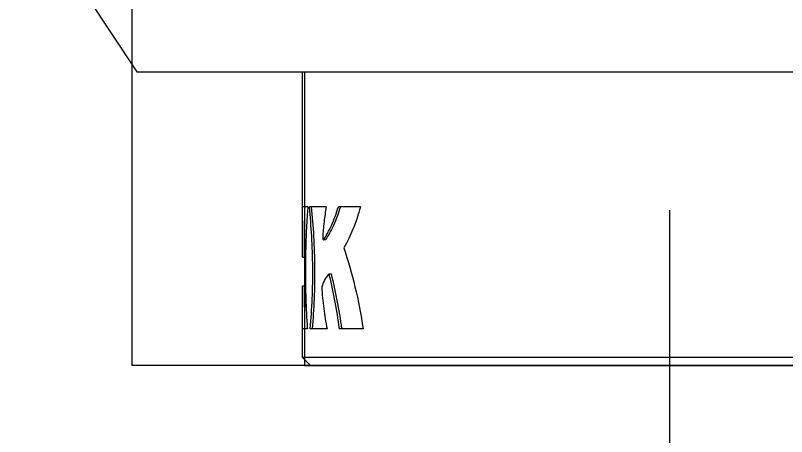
# Model space of a CAD drawing. Header units: inches. Extents: x -164 to 250, y -285 to 80.
# Drawn here: x 118.195 to 120.055, y 34.458 to 35.473 of the extents above; entities that cross this region are included whole.
import ezdxf

# ---------------------------------------------------------------- set-up
doc = ezdxf.new("R2010")
doc.units = ezdxf.units.IN
doc.header["$MEASUREMENT"] = 0
for name, color, linetype in [('LAY0001', 7, 'Continuous'), ('LAYER_FEATURE', 7, 'Continuous'), ('trajectories', 3, 'Continuous')]:
    doc.layers.add(name, color=color, linetype=linetype)

msp = doc.modelspace()

# ---------------------------------------------------------------- linework, layer by layer
at = {"color": 7, "linetype": 'Continuous'}
for p, q in [((118.2627, 35.67724), (118.48797, 35.33747)), ((118.48797, 35.33747), (121.05911, 35.33747)), ((118.88771, 34.89041), (118.88771, 35.33747)), ((118.90084, 35.01152), (118.88779, 35.01152)), ((118.9449, 35.01152), (118.90428, 35.01152)), ((119.02731, 35.01152), (118.97422, 35.01152)), ((118.93811, 34.93227), (118.93886, 34.9328)), ((118.94281, 34.93227), (118.93811, 34.93227)), ((118.94356, 34.9328), (118.94281, 34.93227)), ((118.88771, 34.89041), (118.89288, 34.89041)), ((118.89214, 34.89041), (118.89214, 34.8212)), ((118.95185, 34.85003), (118.95662, 34.85003)), ((118.88771, 34.6485), (118.88771, 34.8212)), ((118.88771, 34.8212), (118.89318, 34.8212)), ((118.88789, 34.71739), (118.88875, 34.8212)), ((118.89318, 34.8212), (118.89232, 34.71739)), ((118.89955, 34.71739), (118.88789, 34.71739)), ((118.94687, 34.71739), (118.90646, 34.71739)), ((119.03389, 34.71739), (118.97677, 34.71739))]:
    msp.add_line(p, q, dxfattribs=at)
msp.add_circle((124.25513, 29.28373), 14)
for points, knots in [([(118.88844, 34.89041), (118.88854, 34.91123), (118.88847, 34.9516), (118.88794, 34.99197), (118.88779, 35.01152)], [0, 0, 0, 0, 0.5158149, 1, 1, 1, 1]), ([(118.89222, 35.01152), (118.89237, 34.99197), (118.8929, 34.9516), (118.89298, 34.91123), (118.89288, 34.89041)], [0, 0, 0, 0, 0.4841852, 1, 1, 1, 1]), ([(118.90084, 35.01152), (118.89974, 35.00006), (118.89794, 34.97654), (118.89558, 34.92784), (118.89449, 34.86525), (118.89518, 34.80247), (118.89709, 34.75313), (118.89861, 34.72913), (118.89955, 34.71739)], [0, 0, 0, 0, 0.1172746, 0.240339, 0.4968575, 0.7549814, 0.8800216, 1, 1, 1, 1]), ([(118.90646, 34.71739), (118.90854, 34.74157), (118.91181, 34.79096), (118.91309, 34.86547), (118.91053, 34.93938), (118.9066, 34.98794), (118.90428, 35.01152)], [0, 0, 0, 0, 0.2471473, 0.503928, 0.7587088, 1, 1, 1, 1]), ([(118.9088, 35.01152), (118.91112, 34.98794), (118.91508, 34.93938), (118.91765, 34.86547), (118.91636, 34.79096), (118.91308, 34.74157), (118.91098, 34.71739)], [0, 0, 0, 0, 0.2412919, 0.4960723, 0.7528525, 1, 1, 1, 1]), ([(118.9449, 35.01152), (118.94276, 34.99956), (118.9393, 34.97496), (118.93727, 34.95021), (118.93654, 34.93755)], [0, 0, 0, 0, 0.4894518, 1, 1, 1, 1]), ([(118.93886, 34.9328), (118.94218, 34.93776), (118.94876, 34.94877), (118.9616, 34.97462), (118.96956, 34.99617), (118.97422, 35.01152)], [0, 0, 0, 0, 0.2066121, 0.4440298, 1, 1, 1, 1]), ([(118.97913, 35.01152), (118.97444, 34.99617), (118.96643, 34.97461), (118.95351, 34.94877), (118.9469, 34.93775), (118.94356, 34.9328)], [0, 0, 0, 0, 0.5558388, 0.7932856, 1, 1, 1, 1]), ([(119.02731, 35.01152), (119.02246, 34.9933), (119.01109, 34.95944), (118.99577, 34.92719), (118.98765, 34.91254)], [0, 0, 0, 0, 0.5294422, 1, 1, 1, 1]), ([(118.93654, 34.93755), (118.9365, 34.93689), (118.93653, 34.93563), (118.93678, 34.93415), (118.93713, 34.93319), (118.93745, 34.93261), (118.93785, 34.93227), (118.93811, 34.93227)], [0, 0, 0, 0, 0.3445979, 0.6488231, 0.7706108, 0.8683772, 1, 1, 1, 1]), ([(118.98765, 34.91254), (118.99756, 34.88168), (119.01604, 34.81731), (119.029, 34.75155), (119.03389, 34.71739)], [0, 0, 0, 0, 0.4843954, 1, 1, 1, 1]), ([(118.95185, 34.85003), (118.94785, 34.84626), (118.94272, 34.83897), (118.93742, 34.82784), (118.93508, 34.8214), (118.93398, 34.81797)], [0, 0, 0, 0, 0.4451739, 0.7083167, 1, 1, 1, 1]), ([(118.97677, 34.71739), (118.97396, 34.74042), (118.96693, 34.78492), (118.95714, 34.82887), (118.95185, 34.85003)], [0, 0, 0, 0, 0.5154955, 1, 1, 1, 1]), ([(118.95662, 34.85003), (118.96194, 34.82887), (118.97179, 34.78492), (118.97887, 34.74043), (118.98169, 34.71739)], [0, 0, 0, 0, 0.4845152, 1, 1, 1, 1]), ([(118.93398, 34.81797), (118.93509, 34.80065), (118.93816, 34.76695), (118.94352, 34.73351), (118.94687, 34.71739)], [0, 0, 0, 0, 0.5132453, 1, 1, 1, 1])]:
    msp.add_open_spline(points, degree=3, knots=knots, dxfattribs=at)
at = {"layer": 'LAY0001', "color": 6, "linetype": 'Continuous'}
msp.add_line((118.89214, 35.33747), (118.89214, 34.62881), dxfattribs=at)
at = {"layer": 'LAY0001', "color": 7, "linetype": 'Continuous'}
for p, q in [((118.89214, 35.33747), (120.65493, 35.33747)), ((118.89214, 34.62881), (120.65493, 34.62881))]:
    msp.add_line(p, q, dxfattribs=at)
at = {"layer": 'LAYER_FEATURE', "color": 7, "linetype": 'Continuous'}
for p, q in [((118.90739, 34.62881), (118.88771, 34.6485)), ((120.65936, 34.6485), (118.88771, 34.6485)), ((120.63968, 34.62881), (118.90739, 34.62881))]:
    msp.add_line(p, q, dxfattribs=at)
at = {"layer": 'trajectories'}
for p, q in [((118.47584, 36.82397), (118.47584, 34.62881)), ((119.77354, 28.19897), (119.77354, 35.00381)), ((120.51457, 34.62881), (118.47584, 34.62881))]:
    msp.add_line(p, q, dxfattribs=at)

doc.saveas('drawing.dxf')
